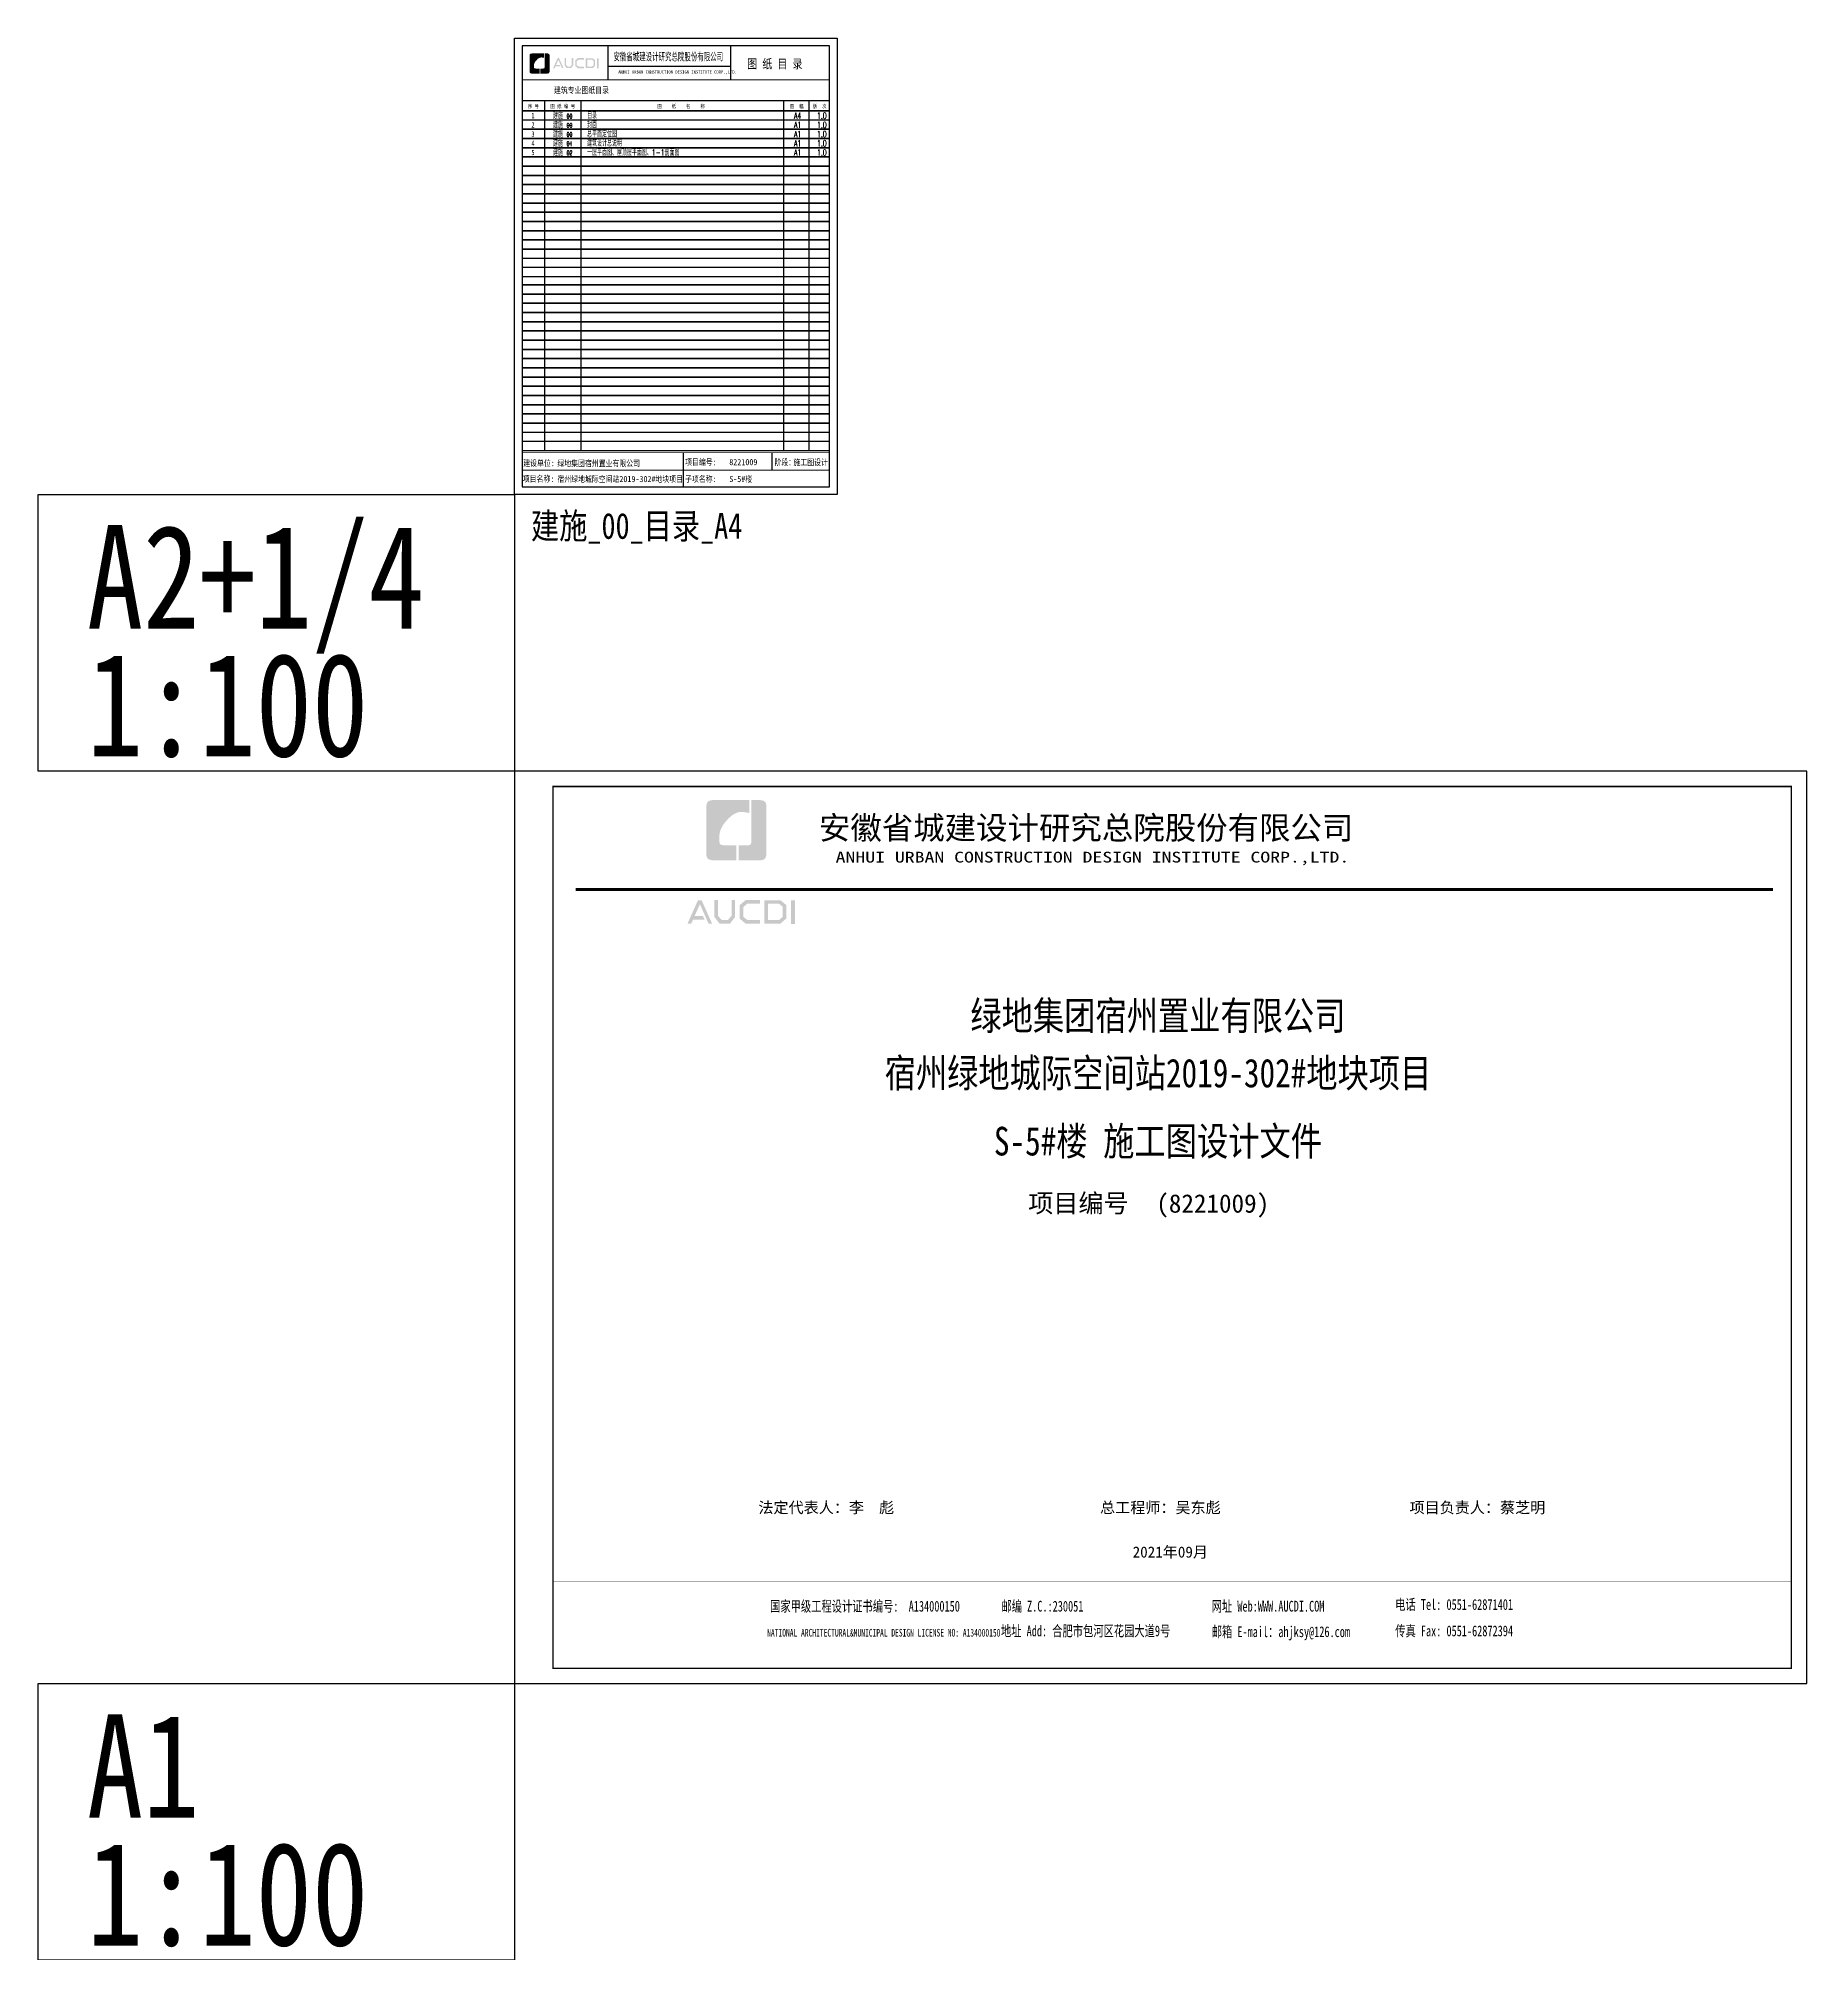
# Model space of a CAD drawing. Extents: x 609585 to 758557, y 501145 to 763045.
# Drawn here: x 643457 to 758557, y 638368 to 763045 of the extents above; entities that cross this region are included whole.
import ezdxf
from ezdxf.enums import TextEntityAlignment as Align

# ---------------------------------------------------------------- set-up
doc = ezdxf.new("R2010")
doc.units = 0
doc.header["$LTSCALE"] = 1000
doc.header["$MEASUREMENT"] = 0
for name, color, linetype in [('C-Sheet-图框', 101, 'Continuous'), ('MC', 2, 'Continuous'), ('PUB_TEXT', 4, 'Continuous'), ('图框', 140, 'Continuous'), ('图签文字', 147, 'Continuous'), ('导图字', 7, 'Continuous')]:
    doc.layers.add(name, color=color, linetype=linetype)
doc.styles.add('-仿宋_GB2312', font='', dxfattribs={"width": 0.8})
doc.styles.add('-宋体', font='', dxfattribs={"width": 0.8})
doc.styles.add('_HZTXT', font='txt.shx', dxfattribs={"width": 0.8, "bigfont": 'HZTXT.shx'})
doc.styles.add('DIM_FONT', font='SIMPLEX.shx', dxfattribs={"width": 0.56})
doc.styles.add('HT', font='')
doc.styles.add('STYLE111', font='', dxfattribs={"width": 0.7})
doc.styles.add('建筑图签-1', font='', dxfattribs={"width": 0.7})
doc.styles.add('黑体', font='')
doc.styles.get('-仿宋_GB2312').set_extended_font_data('SimSun')
doc.styles.get('-宋体').set_extended_font_data('SimSun')
doc.styles.get('HT').set_extended_font_data('SimHei')
doc.styles.get('STYLE111').set_extended_font_data('SimHei')
doc.styles.get('建筑图签-1').set_extended_font_data('SimHei')
doc.styles.get('黑体').set_extended_font_data('SimHei')

# ---------------------------------------------------------------- blocks, each defined once
blk = doc.blocks.new('院标5')
h = blk.add_hatch(color=150)
h.dxf.hatch_style = 1
h.set_gradient(color1=(33, 113, 253), color2=(33, 113, 253), tint=1, name='INVCURVED')
edge = h.paths.add_edge_path()
edge.add_spline(control_points=[(145923, 117120), (145941, 117121), (145949, 117120), (145976, 117120), (145976, 117120), (145976, 117120), (146652, 117120), (146652, 117120), (146652, 117120), (146652, 117120), (146652, 116145), (146652, 116145), (146652, 116145), (146652, 116145), (145129, 116145), (145129, 116145), (145129, 116145), (144888, 116145), (144693, 116317), (144693, 116581), (144693, 116581), (144693, 116581), (144693, 119627), (144693, 119627), (144693, 119627), (144693, 119868), (144860, 120063), (145129, 120063), (145129, 120063), (145129, 120063), (147494, 120063), (147494, 120063), (147494, 120063), (147494, 120063), (147494, 119224), (147494, 119224), (147494, 119224), (147494, 119224), (146503, 119404), (145872, 118560), (145872, 118560), (145540, 118141), (145525, 117619), (145546, 117380), (145546, 117380), (145567, 117141), (145546, 117380), (145546, 117380), (145546, 117380), (145546, 117380), (145578, 117105), (145923, 117120)], knot_values=[0, 0, 0, 0, 0.0714286, 0.0714286, 0.0714286, 0.1071429, 0.1428571, 0.1428571, 0.1428571, 0.1785714, 0.2142857, 0.2142857, 0.2142857, 0.25, 0.2857143, 0.2857143, 0.2857143, 0.3214286, 0.3571429, 0.3571429, 0.3571429, 0.3928571, 0.4285714, 0.4285714, 0.4285714, 0.4642857, 0.5, 0.5, 0.5, 0.5357143, 0.5714286, 0.5714286, 0.5714286, 0.6071429, 0.6428571, 0.6428571, 0.6428571, 0.6785714, 0.7142857, 0.7142857, 0.7142857, 0.75, 0.7857143, 0.7857143, 0.7857143, 0.8214286, 0.8571429, 0.8571429, 0.8571429, 0.9285714, 1, 1, 1, 1], degree=3, periodic=0)
h = blk.add_hatch(color=150)
h.dxf.hatch_style = 1
h.set_gradient(color1=(33, 113, 253), color2=(33, 113, 253), tint=1, name='INVCURVED')
edge = h.paths.add_edge_path()
edge.add_spline(control_points=[(148609, 119627), (148609, 119627), (148609, 116581), (148609, 116581), (148609, 116581), (148609, 116326), (148442, 116145), (148173, 116145), (148173, 116145), (148173, 116145), (146793, 116145), (146793, 116145), (146793, 116145), (146793, 116145), (146793, 117120), (146793, 117120), (146793, 117120), (146793, 117120), (147400, 117120), (147400, 117120), (147400, 117120), (147526, 117120), (147628, 117221), (147628, 117347), (147628, 117347), (147628, 117347), (147628, 120063), (147628, 120063), (147628, 120063), (147628, 120063), (148173, 120063), (148173, 120063), (148173, 120063), (148418, 120063), (148609, 119902), (148609, 119627)], knot_values=[0, 0, 0, 0, 0.1, 0.1, 0.1, 0.15, 0.2, 0.2, 0.2, 0.25, 0.3, 0.3, 0.3, 0.35, 0.4, 0.4, 0.4, 0.45, 0.5, 0.5, 0.5, 0.55, 0.6, 0.6, 0.6, 0.65, 0.7, 0.7, 0.7, 0.75, 0.8, 0.8, 0.8, 0.9, 1, 1, 1, 1], degree=3, periodic=0)
blk = doc.blocks.new('院标1')
h = blk.add_hatch(color=150)
h.dxf.hatch_style = 1
h.set_gradient(color1=(33, 113, 253), color2=(33, 113, 253), tint=1, name='INVCURVED')
edge = h.paths.add_edge_path()
edge.add_spline(control_points=[(116373, 648379), (116379, 648379), (116382, 648379), (116391, 648379), (116391, 648379), (116391, 648379), (116616, 648379), (116616, 648379), (116616, 648379), (116616, 648379), (116616, 648054), (116616, 648054), (116616, 648054), (116616, 648054), (116108, 648054), (116108, 648054), (116108, 648054), (116028, 648054), (115963, 648111), (115963, 648199), (115963, 648199), (115963, 648199), (115963, 649215), (115963, 649215), (115963, 649215), (115963, 649295), (116018, 649360), (116108, 649360), (116108, 649360), (116108, 649360), (116897, 649360), (116897, 649360), (116897, 649360), (116897, 649360), (116897, 649080), (116897, 649080), (116897, 649080), (116897, 649080), (116566, 649140), (116356, 648859), (116356, 648859), (116245, 648719), (116240, 648545), (116247, 648466), (116247, 648466), (116254, 648386), (116247, 648466), (116247, 648466), (116247, 648466), (116247, 648466), (116258, 648374), (116373, 648379)], knot_values=[0, 0, 0, 0, 0.0714286, 0.0714286, 0.0714286, 0.1071429, 0.1428571, 0.1428571, 0.1428571, 0.1785714, 0.2142857, 0.2142857, 0.2142857, 0.25, 0.2857143, 0.2857143, 0.2857143, 0.3214286, 0.3571429, 0.3571429, 0.3571429, 0.3928571, 0.4285714, 0.4285714, 0.4285714, 0.4642857, 0.5, 0.5, 0.5, 0.5357143, 0.5714286, 0.5714286, 0.5714286, 0.6071429, 0.6428571, 0.6428571, 0.6428571, 0.6785714, 0.7142857, 0.7142857, 0.7142857, 0.75, 0.7857143, 0.7857143, 0.7857143, 0.8214286, 0.8571429, 0.8571429, 0.8571429, 0.9285714, 1, 1, 1, 1], degree=3, periodic=0)
h = blk.add_hatch(color=150)
h.dxf.hatch_style = 1
h.set_gradient(color1=(33, 113, 253), color2=(33, 113, 253), tint=1, name='INVCURVED')
edge = h.paths.add_edge_path()
edge.add_spline(control_points=[(117268, 649215), (117268, 649215), (117268, 648199), (117268, 648199), (117268, 648199), (117268, 648114), (117212, 648054), (117123, 648054), (117123, 648054), (117123, 648054), (116663, 648054), (116663, 648054), (116663, 648054), (116663, 648054), (116663, 648379), (116663, 648379), (116663, 648379), (116663, 648379), (116865, 648379), (116865, 648379), (116865, 648379), (116907, 648379), (116941, 648413), (116941, 648455), (116941, 648455), (116941, 648455), (116941, 649360), (116941, 649360), (116941, 649360), (116941, 649360), (117123, 649360), (117123, 649360), (117123, 649360), (117204, 649360), (117268, 649306), (117268, 649215)], knot_values=[0, 0, 0, 0, 0.1, 0.1, 0.1, 0.15, 0.2, 0.2, 0.2, 0.25, 0.3, 0.3, 0.3, 0.35, 0.4, 0.4, 0.4, 0.45, 0.5, 0.5, 0.5, 0.55, 0.6, 0.6, 0.6, 0.65, 0.7, 0.7, 0.7, 0.75, 0.8, 0.8, 0.8, 0.9, 1, 1, 1, 1], degree=3, periodic=0)

msp = doc.modelspace()

# ---------------------------------------------------------------- hatches: boundary and pattern name
h = msp.add_hatch(color=150)
h.dxf.hatch_style = 1
h.set_gradient(color1=(33, 113, 253), color2=(33, 113, 253), tint=1, name='INVCURVED')
edge = h.paths.add_edge_path()
edge.add_spline(control_points=[(676737, 761915), (676737, 761915), (676737, 760899), (676737, 760899), (676737, 760899), (676737, 760814), (676681, 760754), (676591, 760754), (676591, 760754), (676591, 760754), (676132, 760754), (676132, 760754), (676132, 760754), (676132, 760754), (676132, 761079), (676132, 761079), (676132, 761079), (676132, 761079), (676334, 761079), (676334, 761079), (676334, 761079), (676376, 761079), (676410, 761113), (676410, 761155), (676410, 761155), (676410, 761155), (676410, 762060), (676410, 762060), (676410, 762060), (676410, 762060), (676591, 762060), (676591, 762060), (676591, 762060), (676673, 762060), (676737, 762006), (676737, 761915)], knot_values=[0, 0, 0, 0, 0.1, 0.1, 0.1, 0.15, 0.2, 0.2, 0.2, 0.25, 0.3, 0.3, 0.3, 0.35, 0.4, 0.4, 0.4, 0.45, 0.5, 0.5, 0.5, 0.55, 0.6, 0.6, 0.6, 0.65, 0.7, 0.7, 0.7, 0.75, 0.8, 0.8, 0.8, 0.9, 1, 1, 1, 1], degree=3, periodic=0)
at = {"layer": '图签文字'}
h = msp.add_hatch(color=4, dxfattribs=at)
h.paths.add_polyline_path([(679828, 761750), (679935, 761750), (679935, 761095), (679828, 761095)])
h.paths.add_polyline_path([(679188, 761651), (679188, 761204), (679495, 761204), (679600, 761294), (679600, 761565), (679498, 761651)], flags=16)
h.paths.add_polyline_path([(679088, 761751), (679088, 761103), (679532, 761103), (679701, 761248), (679701, 761612), (679534, 761751)])
h.paths.add_polyline_path([(678966, 761754), (678966, 761656), (678620, 761656), (678508, 761562), (678508, 761290), (678620, 761203), (678968, 761203), (678968, 761100), (678574, 761100), (678402, 761248), (678402, 761612), (678570, 761754)])
h.paths.add_polyline_path([(677706, 761753), (677808, 761753), (677808, 761319), (677905, 761207), (678084, 761207), (678181, 761319), (678181, 761753), (678278, 761753), (678278, 761287), (678138, 761103), (677851, 761103), (677706, 761289)])
h.paths.add_polyline_path([(677254, 761752), (677353, 761752), (677644, 761102), (677546, 761102), (677306, 761641), (677158, 761311), (677388, 761311), (677440, 761213), (677116, 761213), (677066, 761100), (676962, 761100)])
h = msp.add_hatch(color=7, dxfattribs=at)
h.paths.add_polyline_path([(692452, 706939), (692703, 706939), (692703, 705398), (692452, 705398)])
h.paths.add_polyline_path([(690946, 706706), (690946, 705654), (691667, 705654), (691916, 705867), (691916, 706504), (691675, 706706)], flags=16)
h.paths.add_polyline_path([(690710, 706942), (690710, 705417), (691755, 705417), (692152, 705759), (692152, 706615), (691761, 706942)])
h.paths.add_polyline_path([(690424, 706949), (690424, 706719), (689610, 706719), (689345, 706497), (689345, 705857), (689610, 705653), (690429, 705653), (690429, 705409), (689501, 705409), (689096, 705757), (689096, 706614), (689493, 706949)])
h.paths.add_polyline_path([(687459, 706946), (687700, 706946), (687700, 705924), (687928, 705661), (688349, 705661), (688577, 705924), (688577, 706946), (688805, 706946), (688805, 705850), (688476, 705416), (687801, 705416), (687459, 705854)])
h.paths.add_polyline_path([(686395, 706943), (686629, 706943), (687313, 705414), (687081, 705414), (686519, 706682), (686168, 705906), (686711, 705906), (686833, 705676), (686071, 705676), (685953, 705410), (685707, 705410)])

# ---------------------------------------------------------------- linework, layer by layer
at = {"layer": '图框'}
for p, q in [((694957, 762545), (674957, 762545)), ((674957, 762545), (674957, 733845)), ((680550, 760345), (680550, 762545)), ((688541, 760345), (688541, 762545)), ((694957, 733845), (694957, 762545)), ((688520, 761207), (680550, 761207)), ((674957, 758995), (694957, 758995)), ((674957, 758995), (674957, 739195)), ((674957, 758995), (674957, 734995)), ((674957, 758320), (694957, 758320)), ((674957, 758320), (694957, 758320)), ((694957, 758320), (674957, 758320)), ((694957, 758320), (674957, 758320)), ((676401, 758995), (676401, 736195)), ((678758, 758995), (678758, 736195)), ((691969, 758995), (691969, 736195)), ((693603, 758995), (693603, 736195)), ((694957, 757720), (674957, 757720)), ((694957, 757120), (674957, 757120)), ((674957, 757120), (694957, 757120)), ((674957, 757120), (694957, 757120)), ((694957, 757120), (674957, 757120)), ((674957, 756520), (694957, 756520)), ((694957, 756520), (674957, 756520)), ((694957, 756520), (674957, 756520)), ((674957, 755920), (694957, 755920)), ((674957, 755920), (694957, 755920)), ((694957, 755920), (674957, 755920)), ((694957, 755920), (674957, 755920)), ((674957, 755320), (694957, 755320)), ((674957, 755320), (694957, 755320)), ((694957, 755320), (674957, 755320)), ((694957, 755320), (674957, 755320)), ((694957, 755320), (674957, 755320)), ((694957, 755320), (674957, 755320)), ((694957, 754720), (674957, 754720)), ((674957, 754720), (694957, 754720)), ((674957, 754720), (694957, 754720)), ((694957, 754720), (674957, 754720)), ((674957, 754120), (694957, 754120)), ((674957, 754120), (694957, 754120)), ((694957, 754120), (674957, 754120)), ((694957, 754120), (674957, 754120)), ((674957, 753520), (694957, 753520)), ((674957, 753520), (694957, 753520)), ((694957, 753520), (674957, 753520)), ((694957, 753520), (674957, 753520)), ((674957, 752920), (694957, 752920)), ((674957, 752920), (694957, 752920)), ((694957, 752920), (674957, 752920)), ((694957, 752920), (674957, 752920)), ((694957, 752920), (674957, 752920)), ((694957, 752920), (674957, 752920)), ((694957, 752320), (674957, 752320)), ((674957, 752320), (694957, 752320)), ((674957, 752320), (694957, 752320)), ((694957, 752320), (674957, 752320)), ((674957, 751720), (694957, 751720)), ((674957, 751720), (694957, 751720)), ((694957, 751720), (674957, 751720)), ((694957, 751720), (674957, 751720)), ((674957, 751120), (694957, 751120)), ((674957, 751120), (694957, 751120)), ((694957, 751120), (674957, 751120)), ((694957, 751120), (674957, 751120)), ((674957, 750520), (694957, 750520)), ((674957, 750520), (694957, 750520)), ((694957, 750520), (674957, 750520)), ((694957, 750520), (674957, 750520)), ((694957, 750520), (674957, 750520)), ((694957, 750520), (674957, 750520)), ((694957, 749920), (674957, 749920)), ((674957, 749920), (694957, 749920)), ((674957, 749920), (694957, 749920)), ((694957, 749920), (674957, 749920)), ((674957, 749320), (694957, 749320)), ((674957, 749320), (694957, 749320)), ((694957, 749320), (674957, 749320)), ((694957, 749320), (674957, 749320)), ((694957, 748720), (674957, 748720)), ((694957, 748120), (674957, 748120)), ((694957, 747520), (674957, 747520)), ((694957, 746995), (674957, 746995)), ((674957, 746995), (694957, 746995)), ((674957, 746995), (694957, 746995)), ((694957, 746995), (674957, 746995)), ((674957, 746395), (694957, 746395)), ((674957, 746395), (694957, 746395)), ((694957, 746395), (674957, 746395)), ((694957, 746395), (674957, 746395)), ((674957, 745795), (694957, 745795)), ((674957, 745795), (694957, 745795)), ((694957, 745795), (674957, 745795)), ((694957, 745795), (674957, 745795)), ((674957, 745195), (694957, 745195)), ((674957, 745195), (694957, 745195)), ((694957, 745195), (674957, 745195)), ((694957, 745195), (674957, 745195)), ((694957, 745195), (674957, 745195)), ((694957, 745195), (674957, 745195)), ((694957, 744595), (674957, 744595)), ((674957, 744595), (694957, 744595)), ((674957, 744595), (694957, 744595)), ((694957, 744595), (674957, 744595)), ((674957, 743995), (694957, 743995)), ((674957, 743995), (694957, 743995)), ((694957, 743995), (674957, 743995)), ((694957, 743995), (674957, 743995)), ((674957, 743395), (694957, 743395)), ((674957, 743395), (694957, 743395)), ((694957, 743395), (674957, 743395)), ((694957, 743395), (674957, 743395)), ((674957, 742795), (694957, 742795)), ((674957, 742795), (694957, 742795)), ((694957, 742795), (674957, 742795)), ((694957, 742795), (674957, 742795)), ((694957, 742795), (674957, 742795)), ((694957, 742795), (674957, 742795)), ((694957, 742195), (674957, 742195)), ((674957, 742195), (694957, 742195)), ((674957, 742195), (694957, 742195)), ((694957, 742195), (674957, 742195)), ((674957, 741595), (694957, 741595)), ((674957, 741595), (694957, 741595)), ((694957, 741595), (674957, 741595)), ((694957, 741595), (674957, 741595)), ((674957, 740995), (694957, 740995)), ((674957, 740995), (694957, 740995)), ((694957, 740995), (674957, 740995)), ((694957, 740995), (674957, 740995)), ((674957, 740395), (694957, 740395)), ((674957, 740395), (694957, 740395)), ((694957, 740395), (674957, 740395)), ((694957, 740395), (674957, 740395)), ((694957, 740395), (674957, 740395)), ((694957, 740395), (674957, 740395)), ((694957, 739795), (674957, 739795)), ((674957, 739795), (694957, 739795)), ((674957, 739795), (694957, 739795)), ((694957, 739795), (674957, 739795)), ((674957, 739195), (694957, 739195)), ((674957, 739195), (694957, 739195)), ((694957, 739195), (674957, 739195)), ((694957, 739195), (674957, 739195)), ((674957, 738595), (694957, 738595)), ((674957, 738595), (694957, 738595)), ((694957, 738595), (674957, 738595)), ((694957, 738595), (674957, 738595)), ((694957, 738595), (674957, 738595)), ((694957, 738595), (674957, 738595)), ((674957, 737995), (694957, 737995)), ((694957, 737995), (674957, 737995)), ((674957, 737995), (694957, 737995)), ((694957, 737995), (674957, 737995)), ((694957, 737395), (674957, 737395)), ((694957, 736795), (674957, 736795)), ((694957, 736195), (674957, 736195)), ((685427, 736045), (685427, 733845)), ((691202, 736045), (691202, 734945)), ((674957, 734944), (694957, 734945)), ((674957, 733845), (694957, 733845))]:
    msp.add_line(p, q, dxfattribs=at)
for points in [[(695457, 763045), (695457, 733345), (674457, 733345), (674457, 763045)], [(695457, 763045), (695457, 733345), (674457, 733345), (674457, 763045)], [(674957, 733845), (694957, 733845), (694957, 762545), (674957, 762545)], [(674457, 655945), (758557, 655945), (758557, 715345), (674457, 715345)]]:
    msp.add_lwpolyline(points, close=True, dxfattribs=at)
for points, const_width in [([(674957, 760345), (694957, 760345)], 56.2), ([(674957, 736095), (694957, 736095)], 56.2), ([(678426, 707647), (756361, 707647)], 200), ([(676957, 662595), (757557, 662595)], 39.6)]:
    msp.add_lwpolyline(points, dxfattribs=dict(at, const_width=const_width))
at = {"layer": '图框', "color": 2}
for points in [[(674457, 715345), (643457, 715345), (643457, 733345), (674457, 733345)], [(674457, 637945), (643457, 637945), (643457, 655945), (674457, 655945)]]:
    msp.add_lwpolyline(points, close=True, dxfattribs=at)
at = {"layer": '图框', "const_width": 100}
msp.add_lwpolyline([(757557, 656945), (757557, 714345), (676957, 714345), (676957, 656945)], close=True, dxfattribs=at)

# ---------------------------------------------------------------- block references
for name, p in [('院标1', (559467, 112696)), ('院标5', (542241, 593394))]:
    msp.add_blockref(name, p)

# ---------------------------------------------------------------- texts
at = {"layer": 'C-Sheet-图框', "color": 7, "linetype": 'Continuous', "style": 'STYLE111', "width": 0.7}
for s, p in [('1', (675555, 757838)), ('3', (675555, 756638)), ('2', (675555, 757238)), ('4', (675555, 756038)), ('5', (675555, 755438))]:
    msp.add_text(s, height=350, dxfattribs=at).set_placement(p)
at = {"layer": 'MC', "color": 7, "linetype": 'Continuous', "style": '-仿宋_GB2312', "width": 0.8}
msp.add_text('绿地集团宿州置业有限公司', height=1864.67, dxfattribs=at).set_placement((716333, 698492), align=Align.CENTER)
at = {"layer": 'MC', "color": 3, "linetype": 'Continuous', "style": '-宋体', "width": 0.8}
msp.add_text('宿州绿地城际空间站2019-302#地块项目', height=1864.67, dxfattribs=at).set_placement((716333, 694760), align=Align.CENTER)
at = {"layer": 'MC', "color": 1, "linetype": 'Continuous', "style": '-宋体', "width": 0.8}
msp.add_text('S-5#楼 施工图设计文件', height=1864.67, dxfattribs=at).set_placement((716333, 690325), align=Align.CENTER)
at = {"layer": 'PUB_TEXT', "linetype": 'Continuous', "style": '_HZTXT', "width": 0.6}
for p in [(676954, 757797), (676954, 757197), (676954, 756597), (676954, 755997), (676954, 755397)]:
    msp.add_text('建施 - ', height=400, dxfattribs=at).set_placement(p)
at = {"layer": 'PUB_TEXT', "color": 1, "linetype": 'Continuous', "width": 0.6}
for s, height, style, p in [('00', 300, 'DIM_FONT', (677843, 757831)), ('1.0', 400, '_HZTXT', (694139, 757809)), ('00', 300, 'DIM_FONT', (677843, 757231)), ('00', 300, 'DIM_FONT', (677843, 756631)), ('1.0', 400, '_HZTXT', (694139, 757209)), ('1.0', 400, '_HZTXT', (694139, 756609)), ('01', 300, 'DIM_FONT', (677843, 756031)), ('02', 300, 'DIM_FONT', (677843, 755431)), ('1.0', 400, '_HZTXT', (694139, 756009)), ('1.0', 400, '_HZTXT', (694139, 755409))]:
    msp.add_text(s, height=height, dxfattribs=dict(at, style=style)).set_placement(p)
at = {"layer": 'PUB_TEXT', "color": 7, "linetype": 'Continuous', "style": '_HZTXT', "width": 0.6}
for s, p in [('目录', (679174, 757809)), ('A4', (692640, 757809)), ('封面', (679174, 757209)), ('总平面定位图', (679174, 756609)), ('A1', (692640, 757209)), ('A1', (692640, 756609)), ('建筑设计总说明', (679174, 756009)), ('一层平面图、屋顶层平面图、1-1剖面图', (679174, 755409)), ('A1', (692640, 756009)), ('A1', (692640, 755409))]:
    msp.add_text(s, height=400, dxfattribs=at).set_placement(p)
at = {"layer": '图框', "color": 2, "style": '黑体', "width": 0.8}
for s, p in [('A2+1/4', (646620, 724627)), ('1:100', (646620, 716301)), ('A1', (646620, 647227)), ('1:100', (646620, 638901))]:
    msp.add_text(s, height=6729.5, dxfattribs=at).set_placement(p)
at = {"layer": '图签文字', "color": 7, "style": '建筑图签-1'}
for s, height, width, p in [('安徽省城建设计研究总院股份有限公司', 500, 0.6, (680888, 761599)), ('图 纸 目 录', 600, 0.8, (689600, 761085)), ('建筑专业图纸目录', 400, 0.8, (677019, 759470)), ('序 号', 250, 0.8, (675319, 758496)), ('图 纸 编 号', 250, 0.8, (676787, 758496)), ('图    纸    名    称', 250, 0.8, (683754, 758496)), ('图  幅', 250, 0.8, (692373, 758496)), ('版  次', 250, 0.8, (693869, 758496)), (' 建设单位: ', 400, 0.8, (674761, 735194)), ('项目编号:', 400, 0.8, (685555, 735259)), ('阶段：', 400, 0.8, (691374, 735246)), ('项目名称:', 400, 0.8, (674994, 734171)), ('子项名称:', 400, 0.8, (685555, 734159)), ('国家甲级工程设计证书编号:  A134000150', 700, 0.7, (691088, 660637)), ('邮编 Z.C.:230051', 700, 0.7, (706143, 660637)), ('网址 Web:WWW.AUCDI.COM', 700, 0.7, (719829, 660637)), ('电话 Tel: 0551-62871401', 700, 0.7, (731774, 660748)), ('地址 Add: 合肥市包河区花园大道9号', 700, 0.7, (706113, 659030)), ('邮箱 E-mail：ahjksy@126.com', 700, 0.7, (719829, 658976)), ('传真 Fax: 0551-62872394', 700, 0.7, (731774, 659030)), ('NATIONAL ARCHITECTURAL&MUNICIPAL DESIGN LICENSE NO: A134000150', 500, 0.6, (690897, 659010))]:
    msp.add_text(s, height=height, dxfattribs=dict(at, width=width)).set_placement(p)
at = {"layer": '图签文字', "color": 7, "linetype": 'Continuous', "style": '建筑图签-1'}
for height, width, p in [(200, 0.91, (681204, 760753)), (700, 1.35, (695353, 709395))]:
    msp.add_text('ANHUI URBAN CONSTRUCTION DESIGN INSTITUTE CORP.,LTD.', height=height, dxfattribs=dict(at, width=width)).set_placement(p)
at = {"layer": '图签文字', "color": 6, "style": '建筑图签-1', "width": 0.8}
for s, p in [('绿地集团宿州置业有限公司', (677244, 735178)), ('8221009', (688431, 735259)), ('施工图设计', (692607, 735246)), ('宿州绿地城际空间站2019-302#地块项目', (677244, 734156))]:
    msp.add_text(s, height=400, dxfattribs=at).set_placement(p)
at = {"layer": '图签文字', "color": 2, "style": '建筑图签-1', "width": 0.8}
msp.add_text('S-5#楼', height=400, dxfattribs=at).set_placement((688431, 734159))
at = {"layer": '图签文字', "color": 7}
for s, height, style, p in [('安徽省城建设计研究总院股份有限公司', 1500, 'HT', (694266, 710904)), ('法定代表人：李  彪', 720, '建筑图签-1', (690324, 667047)), ('总工程师：吴东彪', 720, '建筑图签-1', (712564, 667047)), ('项目负责人：蔡芝明', 720, '建筑图签-1', (732704, 667047))]:
    msp.add_text(s, height=height, dxfattribs=dict(at, style=style)).set_placement(p)
at = {"layer": '图签文字', "color": 7, "style": '建筑图签-1'}
msp.add_text('项目编号 ', height=1200, dxfattribs=at).set_placement((711563, 686616), align=Align.CENTER)
at = {"layer": '图签文字', "color": 6, "style": '建筑图签-1'}
msp.add_text('(8221009)', height=1200, dxfattribs=at).set_placement((716225, 686602))
at = {"layer": '图签文字', "color": 3, "style": '建筑图签-1'}
msp.add_text('2021年09月', height=720, dxfattribs=at).set_placement((717137, 664152), align=Align.CENTER)
at = {"layer": '导图字', "color": 1, "style": '黑体', "width": 0.8}
msp.add_text('建施_00_目录_A4', height=1682.36, dxfattribs=at).set_placement((675526, 730466))

doc.saveas('drawing.dxf')
